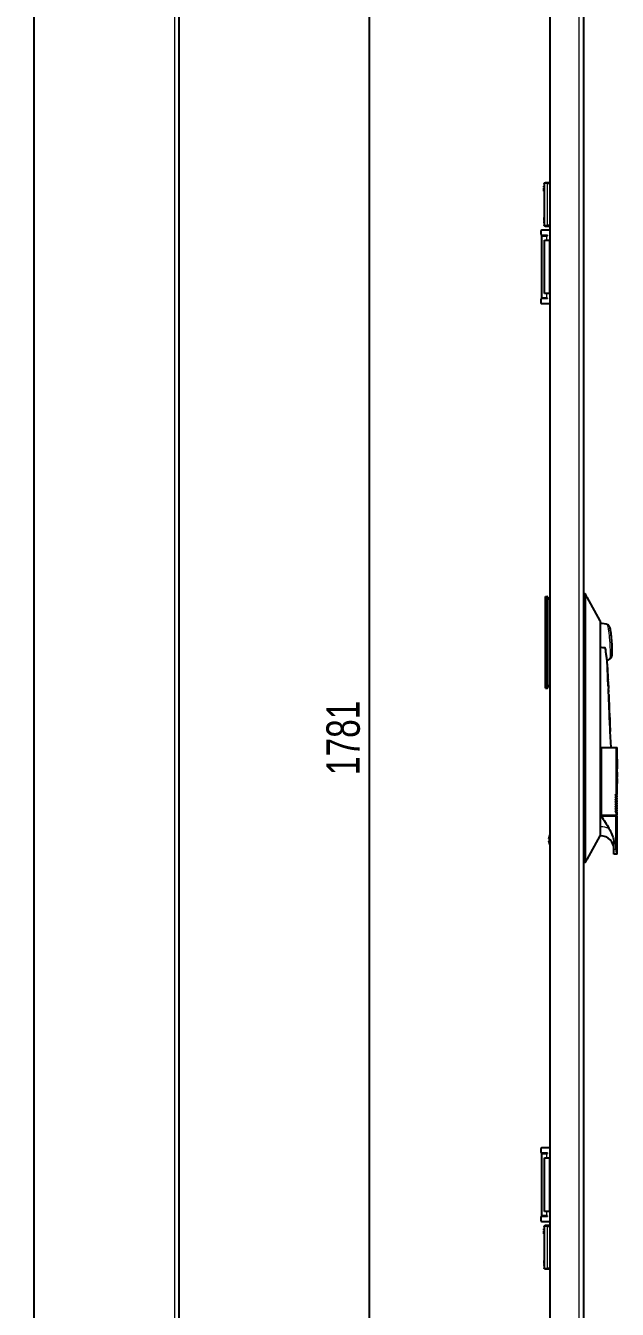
# Model space of a CAD drawing. Header units: millimetres. Extents: x -548 to 1673, y -1447 to 974.
# Drawn here: x 183 to 537, y -564 to 205 of the extents above; entities that cross this region are included whole.
import ezdxf

# ---------------------------------------------------------------- set-up
doc = ezdxf.new("R2010")
doc.units = ezdxf.units.MM
doc.layers.add('FORMAT', color=7, linetype='Continuous')
doc.styles.add('SLDTEXTSTYLE0', font='TXT', dxfattribs={"width": 0.75})
doc.dimstyles.new('SLDDIMSTYLE0', dxfattribs={"dimtxt": 20, "dimasz": 10, "dimexe": 0, "dimexo": 0.0625, "dimgap": 5, "dimtad": 2, "dimdec": 1, "dimrnd": 1e-09, "dimzin": 12, "dimdsep": 46, "dimtxsty": 'SLDTEXTSTYLE0', "dimsah": 1, "dimcen": 0.09, "dimadec": 0, "dimazin": 3, "dimtfac": 1, "dimtofl": 0, "dimtmove": 0, "dimatfit": 3, "dimfxl": 0, "dimfrac": 2, "dimtolj": 1, "dimtzin": 12, "dimarcsym": 0})

# ---------------------------------------------------------------- blocks, each defined once
blk = doc.blocks.new('_D_3')
at = {"layer": 'FORMAT'}
for p, q in [((182.93, 676.03), (389.92, 676.03)), ((388.92, -1104.97), (388.92, 676.03)), ((182.93, -1104.97), (389.92, -1104.97))]:
    blk.add_line(p, q, dxfattribs=at)
for points in [[(388.92, 676.03), (387.38, 666.03), (390.46, 666.03)], [(388.92, -1104.97), (390.46, -1094.97), (387.38, -1094.97)]]:
    blk.add_solid(points, dxfattribs=at)
at = {"layer": 'FORMAT', "insert": (363.14, -244.03), "char_height": 20, "attachment_point": 1, "rotation": 90, "style": 'SLDTEXTSTYLE0'}
blk.add_mtext('1781', dxfattribs=at)

msp = doc.modelspace()

# ---------------------------------------------------------------- linework, layer by layer
at = {"color": 7, "linetype": 'Continuous', "lineweight": 25}
for p, q in [((274.92, -1191.97), (274.92, 763.03)), ((497.27, -1191.97), (497.27, 763.03)), ((517.27, 760.43), (517.27, -138.47)), ((187.92, -1099.97), (187.92, 671.03)), ((493.67, 110.53), (493.67, 85.53)), ((497.27, 111.03), (495.67, 111.03)), ((495.67, 85.03), (497.27, 85.03)), ((491.72, 82.03), (491.72, 80.03)), ((497.27, 82.53), (492.22, 82.53)), ((492.22, 79.53), (495.72, 79.53)), ((492.22, 79.53), (492.22, 79.23)), ((492.22, 41.83), (492.22, 79.23)), ((492.22, 79.23), (495.22, 79.23)), ((494.72, 79.53), (494.72, 79.23)), ((495.22, 79.23), (495.72, 79.23)), ((495.72, 79.23), (495.72, 79.53)), ((493.77, 76.53), (496.77, 76.53)), ((493.77, 44.53), (493.77, 76.53)), ((497.27, 76.53), (496.77, 76.53)), ((491.72, 41.03), (491.72, 39.03)), ((495.22, 41.83), (492.22, 41.83)), ((492.22, 41.83), (492.22, 41.53)), ((495.72, 41.53), (492.22, 41.53)), ((492.22, 38.53), (497.27, 38.53)), ((496.77, 44.53), (493.77, 44.53)), ((494.72, 41.83), (494.72, 41.53)), ((495.72, 41.83), (495.22, 41.83)), ((495.72, 41.53), (495.72, 41.83)), ((496.77, 44.53), (497.27, 44.53)), ((494.37, -138.97), (494.37, -136.97)), ((494.37, -136.97), (495.27, -136.97)), ((495.67, -137.37), (495.67, -138.97)), ((495.67, -137.77), (497.27, -137.77)), ((518.27, -135.47), (517.27, -135.47)), ((517.27, -138.47), (517.27, -140.97)), ((527.27, -151.47), (519.35, -137.39)), ((494.37, -189.97), (494.37, -138.97)), ((495.67, -138.97), (495.67, -189.97)), ((517.27, -140.97), (517.27, -290.97)), ((518.27, -140.97), (518.27, -290.97)), ((527.27, -151.47), (527.27, -156.94)), ((527.27, -156.94), (527.27, -164.47)), ((527.27, -164.47), (527.27, -267.47)), ((531.79, -184.14), (531.39, -174.95)), ((534.21, -172.53), (534.22, -172.35)), ((531.51, -178.17), (531.46, -177.8)), ((531.52, -178.17), (531.47, -177.8)), ((531.47, -177.8), (531.59, -180.95)), ((531.52, -178.46), (531.51, -178.17)), ((531.52, -178.17), (531.51, -178.17)), ((531.53, -178.46), (531.52, -178.17)), ((531.53, -178.46), (531.52, -178.46)), ((531.88, -186.23), (531.78, -184.14)), ((531.79, -184.15), (531.78, -184.15)), ((494.37, -191.97), (494.37, -189.97)), ((494.37, -191.97), (495.27, -191.97)), ((495.67, -189.97), (495.67, -191.57)), ((497.27, -191.17), (495.67, -191.17)), ((532.06, -190.14), (531.83, -186.35)), ((532.04, -189.74), (531.9, -186.65)), ((531.9, -188.04), (532.14, -192.03)), ((532.03, -189.74), (532.06, -190.14)), ((532.1, -191.4), (532.05, -190.14)), ((532.06, -190.14), (532.05, -190.14)), ((532.08, -192.03), (532.07, -192.03)), ((532.14, -192.03), (532.08, -192.03)), ((532.23, -194.25), (532.13, -192.03)), ((532.17, -194.25), (532.17, -194.24)), ((532.17, -194.25), (532.17, -194.25)), ((532.29, -195.51), (532.24, -194.25)), ((532.28, -195.52), (532.28, -195.51)), ((532.39, -197.97), (532.3, -195.84)), ((532.4, -197.97), (532.39, -197.97)), ((532.6, -202.52), (532.4, -197.95)), ((532.45, -199.99), (532.49, -200.97)), ((532.46, -199.99), (532.5, -200.97)), ((532.57, -202.52), (532.56, -202.52)), ((532.69, -204.89), (532.59, -202.52)), ((532.64, -204.89), (532.64, -204.89)), ((532.81, -207.36), (532.7, -204.89)), ((532.76, -206.6), (532.77, -206.6)), ((532.77, -206.6), (532.78, -206.6)), ((532.8, -207.12), (532.79, -206.97)), ((532.82, -207.52), (532.8, -207.24)), ((532.84, -208.82), (532.82, -208.82)), ((532.85, -208.82), (532.83, -208.82)), ((532.89, -209.29), (532.84, -208.04)), ((532.87, -209.61), (532.84, -208.85)), ((532.88, -209.61), (532.85, -208.82)), ((532.86, -209.61), (532.85, -209.61)), ((532.86, -209.61), (532.88, -209.61)), ((532.87, -208.79), (532.92, -209.89)), ((532.91, -209.6), (532.89, -209.29)), ((532.95, -210.5), (532.91, -209.71)), ((533, -211.73), (532.95, -210.5)), ((533.04, -212.54), (533.02, -212.26)), ((533.05, -212.79), (533.04, -212.65)), ((533.18, -215.86), (533.06, -213.18)), ((533.06, -213.26), (533.06, -213.26)), ((533.07, -213.26), (533.07, -213.26)), ((533.18, -217.32), (533.12, -215.88)), ((533.14, -215.86), (533.13, -215.86)), ((533.26, -217.97), (533.17, -215.86)), ((533.69, -227.47), (533.27, -217.97)), ((527.27, -227.47), (527.48, -227.47)), ((527.48, -227.47), (527.72, -227.47)), ((527.72, -227.47), (527.72, -267.97)), ((527.72, -227.47), (536.83, -227.47)), ((536.83, -227.47), (536.83, -255.47)), ((536.83, -227.47), (537.48, -227.47)), ((537.48, -232.47), (537.48, -227.47)), ((537.23, -232.47), (537.48, -232.47)), ((537.23, -232.47), (537.23, -242.23)), ((537.35, -234.42), (537.35, -240.28)), ((537.36, -234.42), (537.35, -234.42)), ((537.36, -234.42), (537.36, -240.28)), ((537.36, -234.42), (537.48, -234.42)), ((537.48, -235.4), (537.41, -235.4)), ((537.41, -235.4), (537.41, -240.28)), ((537.46, -237.35), (537.46, -240.28)), ((537.47, -237.35), (537.46, -237.35)), ((537.47, -234.42), (537.47, -232.47)), ((537.47, -237.35), (537.47, -235.4)), ((537.47, -237.35), (537.47, -240.28)), ((537.47, -237.35), (537.48, -237.35)), ((537.48, -235.4), (537.48, -234.42)), ((537.48, -240.28), (537.48, -237.35)), ((537.41, -242.23), (537.23, -242.23)), ((537.37, -246.03), (537.23, -246.03)), ((537.23, -246.03), (537.23, -249)), ((537.36, -240.28), (537.35, -240.28)), ((537.41, -240.28), (537.36, -240.28)), ((537.41, -242.23), (537.41, -245.16)), ((537.48, -245.16), (537.41, -245.16)), ((537.47, -246.03), (537.44, -249)), ((537.47, -240.28), (537.46, -240.28)), ((537.46, -242.23), (537.46, -243.21)), ((537.47, -242.23), (537.46, -242.23)), ((537.47, -243.21), (537.46, -243.21)), ((537.47, -242.23), (537.47, -240.28)), ((537.48, -240.28), (537.47, -240.28)), ((537.47, -242.23), (537.47, -243.21)), ((537.47, -242.23), (537.48, -242.23)), ((537.47, -245.16), (537.47, -243.21)), ((537.48, -243.21), (537.47, -243.21)), ((537.48, -246.03), (537.47, -246.03)), ((537.48, -243.21), (537.48, -242.23)), ((537.48, -246.03), (537.48, -245.16)), ((537.48, -246.66), (537.48, -246.03)), ((537.23, -249), (537.3, -249)), ((537.29, -246.53), (537.29, -247.33)), ((537.3, -246.53), (537.29, -246.53)), ((537.3, -247.33), (537.29, -247.33)), ((537.29, -247.82), (537.29, -249)), ((537.3, -247.82), (537.29, -247.82)), ((537.3, -246.53), (537.3, -247.33)), ((537.3, -246.53), (537.36, -246.53)), ((537.36, -247.33), (537.3, -247.33)), ((537.3, -247.82), (537.3, -249)), ((537.3, -247.82), (537.35, -247.82)), ((537.38, -249), (537.4, -249)), ((537.4, -247.56), (537.39, -247.56)), ((537.39, -249), (537.43, -249)), ((537.43, -246.87), (537.42, -246.87)), ((537.43, -248.21), (537.42, -248.21)), ((537.42, -248.57), (537.42, -248.58)), ((537.43, -248.57), (537.42, -248.57)), ((537.43, -248.58), (537.42, -248.58)), ((537.42, -248.91), (537.42, -249)), ((537.43, -248.91), (537.42, -248.91)), ((537.43, -248.57), (537.43, -248.58)), ((537.43, -248.91), (537.43, -249)), ((537.44, -249), (537.47, -249)), ((537.46, -247.9), (537.47, -246.63)), ((537.47, -247.9), (537.46, -247.9)), ((537.46, -249), (537.46, -248.39)), ((537.47, -248.39), (537.46, -248.39)), ((537.47, -247.9), (537.48, -246.63)), ((537.48, -246.63), (537.47, -246.63)), ((537.47, -248.39), (537.47, -247.57)), ((537.47, -247.9), (537.48, -247.9)), ((537.47, -248.39), (537.48, -248.39)), ((537.47, -249), (537.47, -248.39)), ((537.48, -246.63), (537.48, -247.9)), ((537.48, -255.47), (537.48, -248.39)), ((536.29, -255.57), (536.72, -255.57)), ((536.29, -256.97), (536.72, -256.97)), ((536.29, -258.37), (536.72, -258.37)), ((536.29, -259.77), (536.72, -259.77)), ((536.29, -261.17), (536.72, -261.17)), ((537.38, -255.57), (536.72, -255.57)), ((537.38, -256.97), (536.72, -256.97)), ((537.38, -258.37), (536.72, -258.37)), ((537.38, -259.77), (536.72, -259.77)), ((537.38, -261.17), (536.72, -261.17)), ((537.48, -256.87), (536.83, -256.87)), ((537.48, -258.27), (536.83, -258.27)), ((537.48, -259.67), (536.83, -259.67)), ((537.48, -261.07), (536.83, -261.07)), ((537.48, -256.87), (536.98, -255.57)), ((537.48, -258.27), (536.98, -256.97)), ((537.48, -259.67), (536.98, -258.37)), ((537.48, -261.07), (536.98, -259.77)), ((537.48, -262.47), (536.98, -261.17)), ((527.27, -267.47), (527.27, -268.47)), ((527.27, -267.97), (527.48, -267.97)), ((527.48, -268.47), (527.27, -268.47)), ((527.48, -267.97), (527.72, -267.97)), ((527.48, -268.47), (527.72, -268.47)), ((527.72, -267.97), (536.83, -267.97)), ((527.72, -268.47), (536.83, -268.47)), ((535.48, -268.47), (535.46, -267.97)), ((536.29, -262.57), (536.72, -262.57)), ((536.29, -263.97), (536.72, -263.97)), ((536.29, -265.37), (536.72, -265.37)), ((537.38, -262.57), (536.72, -262.57)), ((537.38, -263.97), (536.72, -263.97)), ((537.38, -265.37), (536.72, -265.37)), ((537.48, -262.47), (536.83, -262.47)), ((537.48, -263.87), (536.83, -263.87)), ((537.48, -265.27), (536.83, -265.27)), ((536.83, -266.67), (536.83, -267.97)), ((537.48, -266.67), (536.83, -266.67)), ((536.83, -267.97), (537.48, -267.97)), ((536.83, -288.47), (536.83, -268.47)), ((536.83, -268.47), (537.48, -268.47)), ((537.48, -263.87), (536.98, -262.57)), ((537.48, -265.27), (536.98, -263.97)), ((537.48, -266.67), (536.98, -265.37)), ((537.48, -267.97), (537.48, -266.67)), ((537.48, -291.47), (537.48, -268.47)), ((527.27, -275), (527.27, -280.47)), ((496.25, -282.19), (496.56, -282.27)), ((496.56, -283.37), (496.25, -283.45)), ((496.56, -280.82), (496.56, -280.9)), ((496.56, -282.27), (496.56, -283.37)), ((519.35, -294.56), (527.27, -280.47)), ((527.27, -280.47), (527.48, -280.47)), ((496.56, -284.74), (496.56, -284.82)), ((517.27, -290.97), (517.27, -293.47)), ((535.48, -288.47), (535.48, -285.38)), ((537.2, -291.47), (535.48, -291.47)), ((537.48, -291.47), (537.2, -291.47)), ((517.27, -293.47), (517.27, -1189.37)), ((518.27, -296.47), (517.27, -296.47)), ((491.72, -467.97), (491.72, -469.97)), ((497.27, -467.47), (492.22, -467.47)), ((492.22, -470.47), (495.72, -470.47)), ((492.22, -470.47), (492.22, -470.77)), ((492.22, -508.17), (492.22, -470.77)), ((492.22, -470.77), (495.22, -470.77)), ((493.77, -473.47), (496.77, -473.47)), ((493.77, -505.47), (493.77, -473.47)), ((494.72, -470.47), (494.72, -470.77)), ((495.22, -470.77), (495.72, -470.77)), ((495.72, -470.77), (495.72, -470.47)), ((497.27, -473.47), (496.77, -473.47)), ((496.77, -505.47), (493.77, -505.47)), ((496.77, -505.47), (497.27, -505.47)), ((491.72, -508.97), (491.72, -510.97)), ((495.22, -508.17), (492.22, -508.17)), ((492.22, -508.17), (492.22, -508.47)), ((495.72, -508.47), (492.22, -508.47)), ((492.22, -511.47), (497.27, -511.47)), ((493.67, -514.47), (493.67, -539.47)), ((494.72, -508.17), (494.72, -508.47)), ((495.72, -508.17), (495.22, -508.17)), ((497.27, -513.97), (495.67, -513.97)), ((495.72, -508.47), (495.72, -508.17)), ((495.67, -539.97), (497.27, -539.97))]:
    msp.add_line(p, q, dxfattribs=at)
at = {"color": 8, "linetype": 'Continuous', "lineweight": 18}
for p, q in [((514.67, -1191.97), (514.67, 763.03)), ((272.32, -1189.37), (272.32, 760.43)), ((495.67, 85.53), (495.67, 110.53)), ((495.67, 110.53), (497.27, 110.53)), ((497.27, 85.53), (495.67, 85.53)), ((495.22, 79.23), (495.22, 79.53)), ((495.22, 76.53), (495.22, 79.23)), ((496.77, 44.53), (496.77, 76.53)), ((495.22, 41.83), (495.22, 44.53)), ((495.22, 41.53), (495.22, 41.83)), ((495.27, -138.97), (495.27, -136.97)), ((494.37, -138.97), (495.27, -138.97)), ((495.27, -138.97), (495.67, -138.97)), ((495.27, -189.97), (495.27, -138.97)), ((497.27, -138.77), (495.67, -138.77)), ((518.27, -140.97), (517.27, -140.97)), ((494.37, -189.97), (495.27, -189.97)), ((495.27, -189.97), (495.67, -189.97)), ((495.27, -191.97), (495.27, -189.97)), ((495.67, -190.17), (497.27, -190.17)), ((532.46, -199.99), (532.45, -199.99)), ((532.5, -200.97), (532.49, -200.97)), ((527.48, -227.47), (527.48, -267.97)), ((536.83, -255.47), (537.48, -255.47)), ((527.48, -275), (527.27, -275)), ((527.48, -280.47), (527.48, -275)), ((518.27, -290.97), (517.27, -290.97)), ((535.48, -288.47), (536.83, -288.47)), ((495.22, -470.77), (495.22, -470.47)), ((495.22, -473.47), (495.22, -470.77)), ((496.77, -505.47), (496.77, -473.47)), ((495.22, -508.17), (495.22, -505.47)), ((495.22, -508.47), (495.22, -508.17)), ((495.67, -514.47), (497.27, -514.47)), ((495.67, -539.47), (495.67, -514.47)), ((497.27, -539.47), (495.67, -539.47))]:
    msp.add_line(p, q, dxfattribs=at)
at = {"color": 7, "linetype": 'Continuous', "lineweight": 25, "flags": 128}
for points in [[(531.83, -186.35), (531.87, -187.29), (531.9, -188.04)], [(532.08, -192.03), (532.13, -193.27), (532.17, -194.25)], [(532.45, -200.66), (532.56, -203.03), (532.64, -204.89)], [(532.49, -200.97), (532.53, -201.84), (532.56, -202.52)], [(532.5, -200.97), (532.54, -201.84), (532.57, -202.52)], [(532.84, -209.47), (533.03, -213.87), (533.18, -217.32)], [(533.13, -215.86), (532.97, -212.36), (532.85, -209.61)], [(533.14, -215.86), (532.98, -212.36), (532.86, -209.61)], [(537.39, -248.3), (537.39, -248.48), (537.39, -248.62)], [(537.42, -248.57), (537.42, -248.37), (537.42, -248.21)], [(537.43, -248.57), (537.43, -248.37), (537.43, -248.21)]]:
    msp.add_lwpolyline(points, dxfattribs=at)
at = {"color": 7, "linetype": 'Continuous', "lineweight": 25}
for centre, radius, start, end in [((492.22, 82.03), 0.5, 90, 180), ((492.22, 80.03), 0.5, 180, 270), ((492.22, 41.03), 0.5, 90, 180), ((492.22, 39.03), 0.5, 180, 270), ((495.27, -137.37), 0.4, 0, 90), ((527.27, -164.47), 11.4, 66.37549, 90), ((527.27, -164.47), 11.4, 291.36213, 301.71629), ((495.27, -191.57), 0.4, 270, 0), ((537.38, -255.47), 0.1, 270, 360), ((537.38, -256.87), 0.1, 270, 0), ((537.38, -258.27), 0.1, 270, 0), ((537.38, -259.67), 0.1, 270, 0), ((537.38, -261.07), 0.1, 270, 0), ((537.38, -262.47), 0.1, 270, 0), ((537.38, -263.87), 0.1, 270, 0), ((537.38, -265.27), 0.1, 270, 0), ((501.66, -282.82), 5.45, 159.42245, 173.41237), ((501.66, -282.83), 5.45, 186.58763, 200.57755), ((501.52, -282.82), 5.35, 142.60007, 158.09132), ((527.48, -288.47), 8, 0, 90), ((501.52, -282.82), 5.35, 201.90868, 217.39993), ((492.22, -467.97), 0.5, 90, 180), ((492.22, -469.97), 0.5, 180, 270), ((492.22, -508.97), 0.5, 90, 180), ((492.22, -510.97), 0.5, 180, 270)]:
    msp.add_arc(centre, radius, start, end, dxfattribs=at)
at = {"color": 8, "linetype": 'Continuous', "lineweight": 18}
msp.add_arc((527.63, -287.07), 12.07, 66.28954, 90.71323, dxfattribs=at)
at = {"color": 7, "linetype": 'Continuous', "lineweight": 25}
for points, knots in [([(493.37, 108.53), (493.37, 108.59), (493.37, 108.67), (493.37, 108.76), (493.37, 108.85), (493.37, 108.98), (493.37, 109.01), (493.37, 109.03)], [0, 0, 0, 0, 0.124693, 0.187182, 0.249773, 0.500039, 1, 1, 1, 1]), ([(493.37, 108.32), (493.37, 108.32), (493.37, 108.33), (493.37, 108.34), (493.37, 108.35), (493.37, 108.37), (493.37, 108.41), (493.37, 108.45), (493.37, 108.5), (493.37, 108.52), (493.37, 108.53)], [0, 0, 0, 0, 0.128825, 0.180169, 0.243397, 0.36986, 0.499864, 0.749649, 0.843476, 1, 1, 1, 1]), ([(493.37, 106.81), (493.37, 106.89), (493.37, 107.05), (493.37, 107.27), (493.37, 107.44), (493.37, 107.61), (493.37, 107.72), (493.37, 107.73), (493.37, 107.74)], [0, 0, 0, 0, 0.125049, 0.249886, 0.370856, 0.49982, 0.749609, 1, 1, 1, 1]), ([(493.37, 105.97), (493.37, 105.98), (493.37, 105.99), (493.37, 106.07), (493.37, 106.17), (493.37, 106.3), (493.37, 106.51), (493.37, 106.69), (493.37, 106.81)], [0, 0, 0, 0, 0.25007, 0.379181, 0.500499, 0.62417, 0.750842, 1, 1, 1, 1]), ([(493.37, 90.09), (493.37, 90.08), (493.37, 90.07), (493.37, 89.98), (493.37, 89.89), (493.37, 89.76), (493.37, 89.55), (493.37, 89.37), (493.37, 89.24)], [0, 0, 0, 0, 0.25007, 0.379559, 0.500499, 0.624556, 0.750843, 1, 1, 1, 1]), ([(493.37, 89.24), (493.37, 89.21), (493.37, 89.13), (493.37, 88.97), (493.37, 88.79), (493.37, 88.61), (493.37, 88.45), (493.37, 88.34), (493.37, 88.33), (493.37, 88.32)], [0, 0, 0, 0, 0.062637, 0.125278, 0.250072, 0.374841, 0.499994, 0.749696, 1, 1, 1, 1]), ([(493.37, 87.74), (493.37, 87.73), (493.37, 87.73), (493.37, 87.72), (493.37, 87.71), (493.37, 87.68), (493.37, 87.62), (493.37, 87.57), (493.37, 87.53)], [0, 0, 0, 0, 0.13107, 0.182437, 0.243796, 0.371388, 0.500442, 1, 1, 1, 1]), ([(493.37, 87.53), (493.37, 87.5), (493.37, 87.45), (493.37, 87.36), (493.37, 87.3), (493.37, 87.21), (493.37, 87.08), (493.37, 87.05), (493.37, 87.03)], [0, 0, 0, 0, 0.062686, 0.125173, 0.187628, 0.250185, 0.500314, 1, 1, 1, 1]), ([(518.27, -135.47), (518.27, -135.53), (518.27, -135.65), (518.27, -136.6), (518.27, -138), (518.27, -139.54), (518.27, -140.57), (518.27, -140.97)], [0, 0, 0, 0, 0.214694, 0.429388, 0.644082, 0.858775, 1, 1, 1, 1]), ([(519.35, -137.39), (519.16, -137.09), (518.8, -136.51), (518.45, -135.8), (518.28, -135.47)], [0, 0, 0, 0, 0.525323, 1, 1, 1, 1]), ([(532.9, -155.23), (532.88, -155.17), (532.82, -154.99), (532.64, -154.69), (532.33, -154.31), (532.02, -154.14), (531.85, -154.05)], [0, 0, 0, 0, 0.124152, 0.341643, 0.649974, 1, 1, 1, 1]), ([(532.98, -155.57), (532.97, -155.55), (532.96, -155.46), (533.05, -155.96), (533.25, -157.15), (533.59, -159.38), (533.9, -162.13), (534.14, -165.08), (534.25, -167.86), (534.27, -170.18), (534.24, -171.81), (534.21, -172.47), (534.21, -172.52), (534.21, -172.53)], [0, 0, 0, 0, 0.030403, 0.098769, 0.206023, 0.316924, 0.429796, 0.54227, 0.652144, 0.75822, 0.860909, 0.962167, 1, 1, 1, 1]), ([(531.37, -174.95), (531.37, -174.96), (531.38, -174.98), (531.13, -173.62), (530.81, -171.43), (530.52, -169.36), (530.45, -168.13), (530.21, -167.76), (530.14, -167.71), (530.08, -167.69), (529.95, -167.7), (529.51, -167.77), (528.58, -167.8), (527.77, -167.59), (527.29, -167.47)], [0, 0, 0, 0, 0.142012, 0.367407, 0.591524, 0.739403, 0.813293, 0.820175, 0.825597, 0.829287, 0.833027, 0.848744, 0.911869, 1, 1, 1, 1]), ([(533.27, -174.14), (533.35, -174.1), (533.57, -173.97), (533.82, -173.67), (534.03, -173.34), (534.13, -173.06), (534.17, -172.89), (534.18, -172.83)], [0, 0, 0, 0, 0.1747015, 0.4583416, 0.6963812, 0.8885007, 1, 1, 1, 1]), ([(531.62, -180.89), (531.6, -180.46), (531.56, -179.58), (531.54, -178.84), (531.53, -178.46)], [0, 0, 0, 0, 0.500963, 1, 1, 1, 1]), ([(531.59, -180.95), (531.62, -181.54), (531.67, -182.72), (531.76, -184.43), (531.84, -185.74), (531.89, -186.4), (531.9, -186.62), (531.9, -186.65), (531.9, -186.66)], [0, 0, 0, 0, 0.250282, 0.499393, 0.748791, 0.874699, 0.937286, 1, 1, 1, 1]), ([(531.79, -184.15), (531.79, -184.14), (531.79, -184.1), (531.78, -183.85), (531.75, -183.49), (531.72, -182.9), (531.67, -182.02), (531.63, -181.27), (531.62, -180.89)], [0, 0, 0, 0, 0.124416, 0.248357, 0.373982, 0.500169, 0.7494, 1, 1, 1, 1]), ([(532.29, -195.54), (532.29, -195.5), (532.29, -195.42), (532.29, -195.75), (532.3, -196.35), (532.32, -196.86), (532.32, -197.12)], [0, 0, 0, 0, 0.248736, 0.498686, 0.748107, 1, 1, 1, 1]), ([(532.32, -197.12), (532.33, -197.4), (532.35, -197.95), (532.39, -199.15), (532.43, -200.05), (532.45, -200.66)], [0, 0, 0, 0, 0.249362, 0.499672, 1, 1, 1, 1]), ([(532.39, -197.97), (532.39, -197.98), (532.39, -197.99), (532.39, -198.17), (532.39, -198.42), (532.4, -198.77), (532.42, -199.3), (532.44, -199.72), (532.45, -199.99)], [0, 0, 0, 0, 0.249432, 0.37514, 0.499356, 0.623458, 0.749245, 1, 1, 1, 1]), ([(532.4, -197.97), (532.4, -197.98), (532.4, -197.99), (532.4, -198.17), (532.4, -198.42), (532.41, -198.77), (532.43, -199.3), (532.45, -199.72), (532.46, -199.99)], [0, 0, 0, 0, 0.249432, 0.37514, 0.499356, 0.623458, 0.749245, 1, 1, 1, 1]), ([(532.79, -206.97), (532.79, -207.04), (532.8, -207.16), (532.81, -207.57), (532.83, -208.2), (532.86, -209.03), (532.89, -209.61), (532.9, -209.89)], [0, 0, 0, 0, 0.1246, 0.248977, 0.500405, 0.749333, 1, 1, 1, 1]), ([(532.91, -209.89), (532.89, -209.37), (532.86, -208.6), (532.82, -207.63), (532.81, -207.29), (532.8, -207.12)], [0, 0, 0, 0, 0.4989654, 0.749922, 1, 1, 1, 1]), ([(532.92, -209.89), (532.9, -209.47), (532.87, -208.84), (532.84, -208.04), (532.82, -207.69), (532.82, -207.52)], [0, 0, 0, 0, 0.50146, 0.750257, 1, 1, 1, 1]), ([(532.83, -208.82), (532.83, -208.83), (532.83, -208.85), (532.83, -209), (532.83, -209.18), (532.83, -209.35), (532.84, -209.43), (532.84, -209.47)], [0, 0, 0, 0, 0.249445, 0.498999, 0.74851, 0.873859, 1, 1, 1, 1]), ([(532.9, -209.89), (532.91, -210.17), (532.94, -210.73), (532.98, -211.55), (533.01, -212.18), (533.04, -212.59), (533.04, -212.72), (533.05, -212.79)], [0, 0, 0, 0, 0.2487307, 0.4973773, 0.750528, 0.8752331, 1, 1, 1, 1]), ([(533.04, -212.65), (533.03, -212.48), (533.02, -212.14), (532.97, -211.18), (532.93, -210.41), (532.91, -209.89)], [0, 0, 0, 0, 0.249575, 0.500842, 1, 1, 1, 1]), ([(532.92, -209.89), (532.94, -210.27), (532.96, -210.75), (532.98, -211.17), (532.98, -211.25)], [0, 0, 0, 0, 0.802786, 1, 1, 1, 1]), ([(533.02, -212.26), (533.02, -212.09), (533, -211.74), (532.97, -210.94), (532.94, -210.31), (532.92, -209.89)], [0, 0, 0, 0, 0.250895, 0.500775, 1, 1, 1, 1]), ([(533.05, -212.83), (533.05, -212.89), (533.06, -213.08), (533.06, -213.19), (533.07, -213.26)], [0, 0, 0, 0, 0.3349706, 1, 1, 1, 1]), ([(533.18, -217.32), (533.18, -217.36), (533.19, -217.45), (533.2, -217.61), (533.21, -217.79), (533.22, -217.94), (533.23, -217.96), (533.23, -217.97)], [0, 0, 0, 0, 0.125388, 0.250591, 0.500192, 0.749805, 1, 1, 1, 1]), ([(537.42, -246.87), (537.42, -246.79), (537.42, -246.64), (537.42, -246.42), (537.41, -246.26), (537.39, -246.05), (537.37, -246.04), (537.36, -246.03)], [0, 0, 0, 0, 0.125885, 0.250002, 0.375256, 0.501237, 1, 1, 1, 1]), ([(537.43, -246.87), (537.43, -246.78), (537.43, -246.61), (537.42, -246.4), (537.42, -246.23), (537.4, -246.05), (537.38, -246.04), (537.37, -246.03)], [0, 0, 0, 0, 0.149141, 0.264134, 0.378852, 0.560232, 1, 1, 1, 1]), ([(537.35, -247.82), (537.36, -247.83), (537.37, -247.83), (537.38, -247.89), (537.38, -247.96), (537.39, -248.06), (537.39, -248.18), (537.39, -248.27), (537.39, -248.3)], [0, 0, 0, 0, 0.362307, 0.499762, 0.603895, 0.707751, 0.888159, 1, 1, 1, 1]), ([(537.36, -246.53), (537.37, -246.53), (537.38, -246.54), (537.39, -246.64), (537.39, -246.73), (537.39, -246.83), (537.39, -246.9), (537.39, -246.93)], [0, 0, 0, 0, 0.464779, 0.639498, 0.766783, 0.894486, 1, 1, 1, 1]), ([(537.39, -246.93), (537.39, -246.97), (537.39, -247.05), (537.39, -247.15), (537.39, -247.23), (537.38, -247.32), (537.37, -247.32), (537.36, -247.33)], [0, 0, 0, 0, 0.144848, 0.259554, 0.374146, 0.548842, 1, 1, 1, 1]), ([(537.39, -247.56), (537.4, -247.54), (537.41, -247.5), (537.41, -247.37), (537.42, -247.24), (537.42, -247.08), (537.42, -246.95), (537.42, -246.87)], [0, 0, 0, 0, 0.249783, 0.499064, 0.624235, 0.749653, 1, 1, 1, 1]), ([(537.42, -248.21), (537.42, -248.13), (537.41, -248.02), (537.41, -247.87), (537.41, -247.77), (537.41, -247.7), (537.4, -247.62), (537.4, -247.58), (537.39, -247.56)], [0, 0, 0, 0, 0.250367, 0.375745, 0.500635, 0.625633, 0.750126, 1, 1, 1, 1]), ([(537.39, -248.62), (537.39, -248.66), (537.39, -248.73), (537.39, -248.85), (537.39, -248.94), (537.39, -248.99), (537.39, -249)], [0, 0, 0, 0, 0.2561394, 0.5126978, 0.9190221, 1, 1, 1, 1]), ([(537.4, -247.56), (537.41, -247.53), (537.42, -247.48), (537.42, -247.31), (537.43, -247.12), (537.43, -246.96), (537.43, -246.88), (537.43, -246.87)], [0, 0, 0, 0, 0.331473, 0.546481, 0.762526, 0.960277, 1, 1, 1, 1]), ([(537.43, -248.21), (537.43, -248.11), (537.42, -247.95), (537.42, -247.75), (537.41, -247.63), (537.41, -247.59), (537.4, -247.56)], [0, 0, 0, 0, 0.336422, 0.52346, 0.710673, 1, 1, 1, 1]), ([(537.42, -248.91), (537.42, -248.9), (537.42, -248.89), (537.42, -248.85), (537.42, -248.75), (537.42, -248.65), (537.42, -248.58)], [0, 0, 0, 0, 0.1253633, 0.2500316, 0.4996752, 1, 1, 1, 1]), ([(537.43, -248.91), (537.43, -248.9), (537.43, -248.87), (537.43, -248.79), (537.43, -248.69), (537.43, -248.62), (537.43, -248.58)], [0, 0, 0, 0, 0.20263, 0.420406, 0.728008, 1, 1, 1, 1]), ([(536.82, -256.87), (536.73, -256.65), (536.6, -256.33), (536.42, -255.9), (536.33, -255.68), (536.29, -255.57)], [0, 0, 0, 0, 0.499993, 0.749996, 1, 1, 1, 1]), ([(536.82, -258.27), (536.73, -258.05), (536.6, -257.73), (536.42, -257.3), (536.33, -257.08), (536.29, -256.97)], [0, 0, 0, 0, 0.499993, 0.749996, 1, 1, 1, 1]), ([(536.82, -259.67), (536.73, -259.45), (536.6, -259.13), (536.42, -258.7), (536.33, -258.48), (536.29, -258.37)], [0, 0, 0, 0, 0.499993, 0.749996, 1, 1, 1, 1]), ([(536.82, -261.07), (536.73, -260.85), (536.6, -260.53), (536.42, -260.1), (536.33, -259.88), (536.29, -259.77)], [0, 0, 0, 0, 0.499993, 0.749996, 1, 1, 1, 1]), ([(536.82, -262.47), (536.73, -262.25), (536.6, -261.93), (536.42, -261.5), (536.33, -261.28), (536.29, -261.17)], [0, 0, 0, 0, 0.4999933, 0.7499958, 1, 1, 1, 1]), ([(536.72, -255.57), (536.73, -255.57), (536.76, -255.57), (536.8, -255.54), (536.82, -255.51), (536.82, -255.49), (536.83, -255.47), (536.83, -255.47)], [0, 0, 0, 0, 0.295691, 0.568687, 0.759853, 0.951912, 1, 1, 1, 1]), ([(536.72, -256.97), (536.73, -256.97), (536.76, -256.97), (536.8, -256.94), (536.82, -256.91), (536.82, -256.89), (536.83, -256.87), (536.83, -256.87)], [0, 0, 0, 0, 0.295691, 0.568687, 0.759853, 0.951912, 1, 1, 1, 1]), ([(536.72, -258.37), (536.73, -258.37), (536.76, -258.37), (536.8, -258.34), (536.82, -258.31), (536.82, -258.29), (536.83, -258.27), (536.83, -258.27)], [0, 0, 0, 0, 0.2956914, 0.5686867, 0.7598531, 0.9519121, 1, 1, 1, 1]), ([(536.72, -259.77), (536.73, -259.77), (536.76, -259.77), (536.8, -259.74), (536.82, -259.71), (536.82, -259.69), (536.83, -259.67), (536.83, -259.67)], [0, 0, 0, 0, 0.2956914, 0.5686867, 0.7598531, 0.9519121, 1, 1, 1, 1]), ([(536.72, -261.17), (536.73, -261.17), (536.76, -261.17), (536.8, -261.14), (536.82, -261.11), (536.82, -261.09), (536.83, -261.07), (536.83, -261.07)], [0, 0, 0, 0, 0.295691, 0.568687, 0.759853, 0.951912, 1, 1, 1, 1]), ([(527.27, -268.47), (527.27, -269.6), (527.27, -271.94), (527.27, -273.96), (527.27, -275)], [0, 0, 0, 0, 0.484389, 1, 1, 1, 1]), ([(527.72, -268.47), (528.54, -269.72), (530.19, -272.21), (531.72, -274.75), (532.48, -276.02)], [0, 0, 0, 0, 0.499713, 1, 1, 1, 1]), ([(536.82, -263.87), (536.73, -263.65), (536.6, -263.33), (536.42, -262.9), (536.33, -262.68), (536.29, -262.57)], [0, 0, 0, 0, 0.499993, 0.749996, 1, 1, 1, 1]), ([(536.82, -265.27), (536.73, -265.05), (536.6, -264.73), (536.42, -264.3), (536.33, -264.08), (536.29, -263.97)], [0, 0, 0, 0, 0.499993, 0.749996, 1, 1, 1, 1]), ([(536.82, -266.67), (536.73, -266.45), (536.6, -266.13), (536.42, -265.7), (536.33, -265.48), (536.29, -265.37)], [0, 0, 0, 0, 0.499993, 0.749996, 1, 1, 1, 1]), ([(536.72, -262.57), (536.73, -262.57), (536.76, -262.57), (536.8, -262.54), (536.82, -262.51), (536.82, -262.49), (536.83, -262.47), (536.83, -262.47)], [0, 0, 0, 0, 0.295691, 0.568687, 0.759853, 0.951912, 1, 1, 1, 1]), ([(536.72, -263.97), (536.73, -263.97), (536.76, -263.97), (536.8, -263.94), (536.82, -263.91), (536.82, -263.89), (536.83, -263.87), (536.83, -263.87)], [0, 0, 0, 0, 0.295691, 0.568687, 0.759853, 0.951912, 1, 1, 1, 1]), ([(536.72, -265.37), (536.73, -265.37), (536.76, -265.37), (536.8, -265.34), (536.82, -265.31), (536.82, -265.29), (536.83, -265.27), (536.83, -265.27)], [0, 0, 0, 0, 0.295691, 0.568687, 0.759853, 0.951912, 1, 1, 1, 1]), ([(532.48, -276.02), (533.09, -277.19), (534.33, -279.56), (535.34, -282.76), (535.45, -284.76), (535.48, -285.38)], [0, 0, 0, 0, 0.401015, 0.812371, 1, 1, 1, 1]), ([(518.27, -290.97), (518.27, -291.59), (518.27, -292.83), (518.27, -294.47), (518.27, -295.72), (518.27, -296.38), (518.27, -296.44), (518.27, -296.47)], [0, 0, 0, 0, 0.21469, 0.42938, 0.644073, 0.858767, 1, 1, 1, 1]), ([(535.48, -291.47), (535.48, -291.43), (535.48, -291.36), (535.48, -290.75), (535.48, -289.88), (535.48, -289.06), (535.48, -288.6), (535.48, -288.47)], [0, 0, 0, 0, 0.244194, 0.488981, 0.716656, 0.923156, 1, 1, 1, 1]), ([(536.83, -288.47), (536.83, -288.77), (536.84, -289.36), (536.9, -290.16), (536.98, -290.82), (537.08, -291.32), (537.16, -291.47), (537.2, -291.47), (537.2, -291.47)], [0, 0, 0, 0, 0.169896, 0.33938, 0.519039, 0.726848, 0.970472, 1, 1, 1, 1]), ([(518.28, -296.47), (518.45, -296.14), (518.8, -295.44), (519.16, -294.86), (519.35, -294.56)], [0, 0, 0, 0, 0.47459, 1, 1, 1, 1]), ([(493.37, -516.47), (493.37, -516.41), (493.37, -516.33), (493.37, -516.24), (493.37, -516.15), (493.37, -516.02), (493.37, -515.99), (493.37, -515.97)], [0, 0, 0, 0, 0.124693, 0.187182, 0.249773, 0.500039, 1, 1, 1, 1]), ([(493.37, -516.68), (493.37, -516.68), (493.37, -516.67), (493.37, -516.66), (493.37, -516.65), (493.37, -516.63), (493.37, -516.59), (493.37, -516.55), (493.37, -516.5), (493.37, -516.48), (493.37, -516.47)], [0, 0, 0, 0, 0.128825, 0.180169, 0.243397, 0.36986, 0.499864, 0.749649, 0.843476, 1, 1, 1, 1]), ([(493.37, -518.19), (493.37, -518.11), (493.37, -517.95), (493.37, -517.73), (493.37, -517.56), (493.37, -517.39), (493.37, -517.28), (493.37, -517.27), (493.37, -517.26)], [0, 0, 0, 0, 0.125049, 0.249886, 0.370856, 0.49982, 0.749609, 1, 1, 1, 1]), ([(493.37, -519.03), (493.37, -519.02), (493.37, -519.01), (493.37, -518.93), (493.37, -518.83), (493.37, -518.7), (493.37, -518.49), (493.37, -518.31), (493.37, -518.19)], [0, 0, 0, 0, 0.25007, 0.379181, 0.500499, 0.62417, 0.750842, 1, 1, 1, 1]), ([(493.37, -534.91), (493.37, -534.92), (493.37, -534.93), (493.37, -535.02), (493.37, -535.11), (493.37, -535.24), (493.37, -535.45), (493.37, -535.63), (493.37, -535.76)], [0, 0, 0, 0, 0.25007, 0.379559, 0.500499, 0.624556, 0.750843, 1, 1, 1, 1]), ([(493.37, -535.76), (493.37, -535.79), (493.37, -535.87), (493.37, -536.03), (493.37, -536.21), (493.37, -536.39), (493.37, -536.55), (493.37, -536.66), (493.37, -536.67), (493.37, -536.68)], [0, 0, 0, 0, 0.062637, 0.125278, 0.250072, 0.374841, 0.499994, 0.749696, 1, 1, 1, 1]), ([(493.37, -537.26), (493.37, -537.27), (493.37, -537.27), (493.37, -537.28), (493.37, -537.29), (493.37, -537.32), (493.37, -537.38), (493.37, -537.43), (493.37, -537.47)], [0, 0, 0, 0, 0.13107, 0.182437, 0.243796, 0.371388, 0.500442, 1, 1, 1, 1]), ([(493.37, -537.47), (493.37, -537.5), (493.37, -537.55), (493.37, -537.64), (493.37, -537.7), (493.37, -537.79), (493.37, -537.92), (493.37, -537.95), (493.37, -537.97)], [0, 0, 0, 0, 0.062686, 0.125173, 0.187628, 0.250185, 0.500314, 1, 1, 1, 1])]:
    msp.add_open_spline(points, degree=3, knots=knots, dxfattribs=at)
for points in [[(493.67, 110.53), (493.68, 110.59), (493.69, 110.73), (493.81, 110.89), (493.98, 111.01), (494.11, 111.02), (494.17, 111.03)], [(495.67, 111.03), (495.48, 111.03), (495.08, 111.03), (494.59, 111.03), (494.24, 111.03), (494.19, 111.03), (494.17, 111.03)], [(494.17, 85.03), (494.11, 85.04), (493.98, 85.05), (493.81, 85.17), (493.69, 85.33), (493.68, 85.46), (493.67, 85.53)], [(494.17, 85.03), (494.19, 85.03), (494.24, 85.03), (494.59, 85.03), (495.08, 85.03), (495.48, 85.03), (495.67, 85.03)], [(493.67, -514.47), (493.68, -514.41), (493.69, -514.27), (493.81, -514.11), (493.98, -513.99), (494.11, -513.98), (494.17, -513.97)], [(495.67, -513.97), (495.48, -513.97), (495.08, -513.97), (494.59, -513.97), (494.24, -513.97), (494.19, -513.97), (494.17, -513.97)], [(494.17, -539.97), (494.11, -539.96), (493.98, -539.95), (493.81, -539.83), (493.69, -539.67), (493.68, -539.54), (493.67, -539.47)], [(494.17, -539.97), (494.19, -539.97), (494.24, -539.97), (494.59, -539.97), (495.08, -539.97), (495.48, -539.97), (495.67, -539.97)]]:
    msp.add_open_spline(points, degree=3, dxfattribs=at)
at = {"color": 8, "linetype": 'Continuous', "lineweight": 18}
for points in [[(495.67, 110.53), (495.41, 110.53), (494.89, 110.53), (494.23, 110.53), (493.76, 110.53), (493.7, 110.53), (493.67, 110.53)], [(495.67, 111.03), (495.67, 111.02), (495.67, 111.01), (495.67, 110.89), (495.67, 110.73), (495.67, 110.59), (495.67, 110.53)], [(493.67, 85.53), (493.7, 85.53), (493.76, 85.53), (494.23, 85.53), (494.89, 85.53), (495.41, 85.53), (495.67, 85.53)], [(495.67, 85.53), (495.67, 85.46), (495.67, 85.33), (495.67, 85.17), (495.67, 85.05), (495.67, 85.04), (495.67, 85.03)], [(495.67, -514.47), (495.41, -514.47), (494.89, -514.47), (494.23, -514.47), (493.76, -514.47), (493.7, -514.47), (493.67, -514.47)], [(495.67, -513.97), (495.67, -513.98), (495.67, -513.99), (495.67, -514.11), (495.67, -514.27), (495.67, -514.41), (495.67, -514.47)], [(493.67, -539.47), (493.7, -539.47), (493.76, -539.47), (494.23, -539.47), (494.89, -539.47), (495.41, -539.47), (495.67, -539.47)], [(495.67, -539.47), (495.67, -539.54), (495.67, -539.67), (495.67, -539.83), (495.67, -539.95), (495.67, -539.96), (495.67, -539.97)]]:
    msp.add_open_spline(points, degree=3, dxfattribs=at)
for points, knots in [([(533.27, -174.17), (533.27, -174.15), (533.27, -174.1), (533.29, -173.32), (533.33, -171.4), (533.31, -168.66), (533.17, -165.36), (532.9, -161.86), (532.52, -158.6), (532.13, -155.97), (531.89, -154.57), (531.78, -153.97), (531.8, -154.08), (531.8, -154.12)], [0, 0, 0, 0, 0.038287, 0.14055, 0.24357, 0.349125, 0.457771, 0.568766, 0.680522, 0.791151, 0.899049, 0.96816, 1, 1, 1, 1]), ([(527.48, -275), (527.48, -275), (527.48, -274.91), (527.48, -274.32), (527.48, -273.17), (527.48, -271.47), (527.48, -269.88), (527.48, -268.87), (527.48, -268.47)], [0, 0, 0, 0, 0.000009, 0.046134, 0.306129, 0.566528, 0.826701, 1, 1, 1, 1])]:
    msp.add_open_spline(points, degree=3, knots=knots, dxfattribs=at)

# ---------------------------------------------------------------- dimensions: what is measured, and where the dimension line sits
at = {"layer": 'FORMAT'}
dim = msp.add_linear_dim(base=(388.92, 676.03), p1=(182.92, -1104.97), p2=(182.92, 676.03), angle=90, dimstyle='SLDDIMSTYLE0', dxfattribs=at)
dim.commit()
dim.dimension.update_dxf_attribs({"geometry": '_D_3', "text_midpoint": (388.92, -214.47), "dimtype": 160})

doc.saveas('drawing.dxf')
